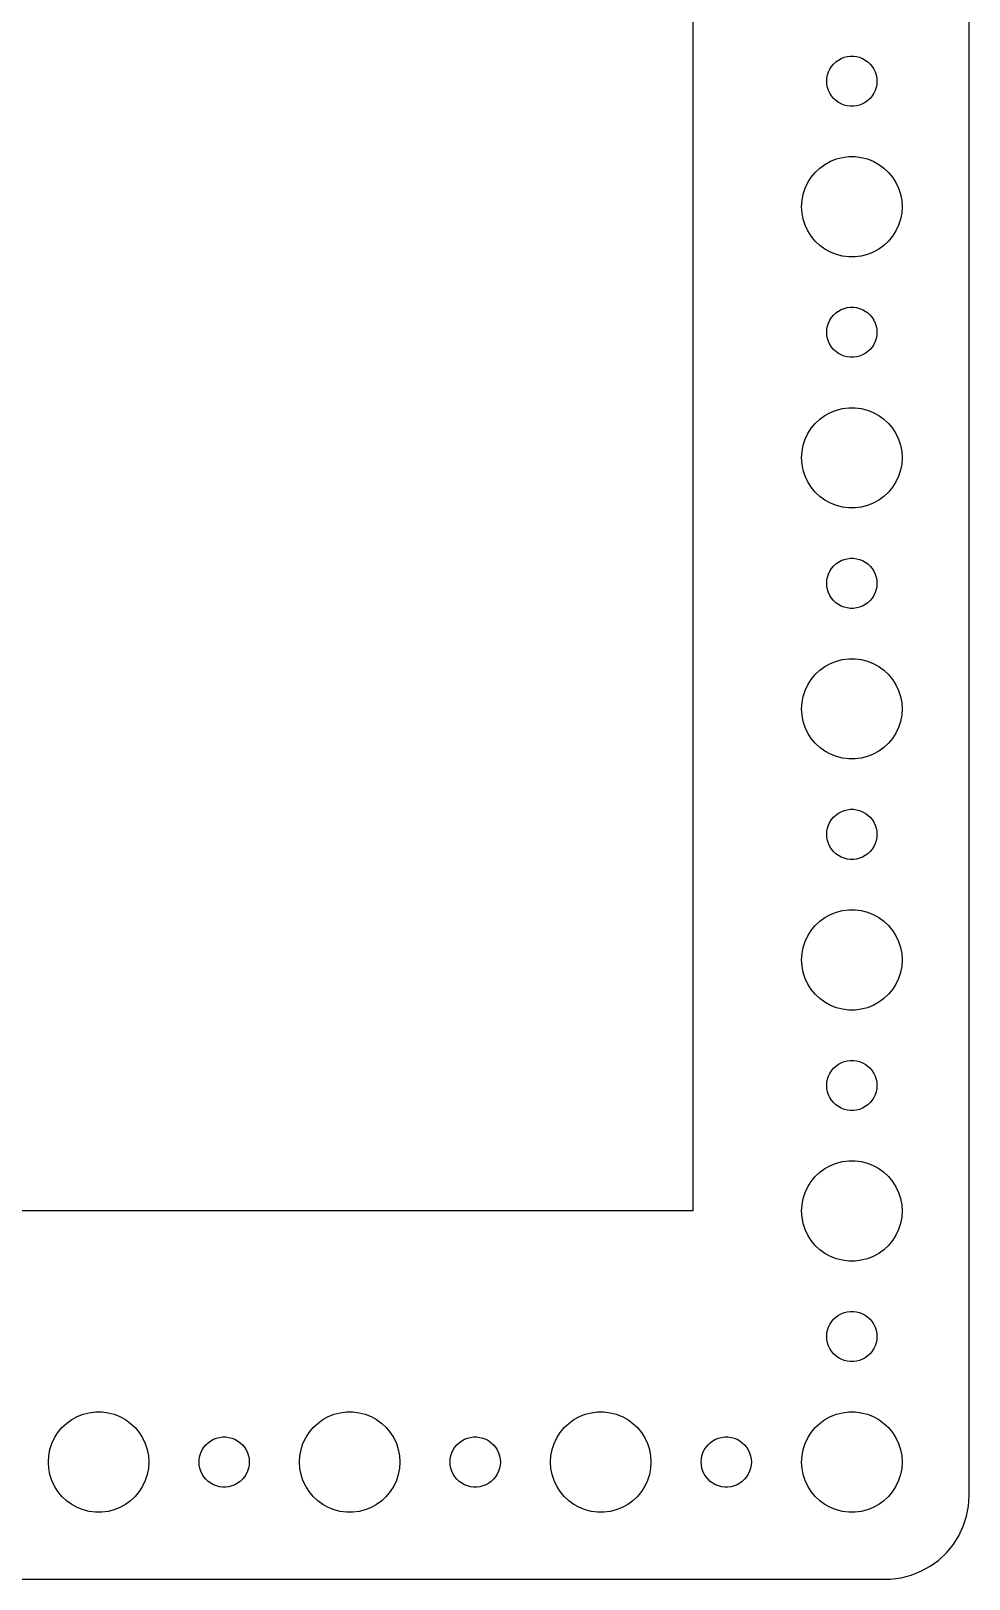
# Model space of a CAD drawing. Header units: metres. Extents: x -52 to 52, y 107 to 301.
# Drawn here: x -4 to 52, y 107 to 199.5 of the extents above; entities that cross this region are included whole.
import ezdxf

# ---------------------------------------------------------------- set-up
doc = ezdxf.new("R2010")
doc.units = ezdxf.units.M

msp = doc.modelspace()

# ---------------------------------------------------------------- linework, layer by layer
for p, q in [((52, 112), (52, 296)), ((35.5, 279), (35.5, 129)), ((44.5365, 197.927), (44.7189, 197.973)), ((44.7189, 197.973), (44.9058, 197.997)), ((44.9058, 197.997), (45.0942, 197.997)), ((45.0942, 197.997), (45.2811, 197.973)), ((45.2811, 197.973), (45.4635, 197.927)), ((43.5471, 196.873), (43.6053, 197.052)), ((43.6053, 197.052), (43.6855, 197.223)), ((43.6855, 197.223), (43.7865, 197.382)), ((43.7865, 197.382), (43.9065, 197.527)), ((43.9065, 197.527), (44.0439, 197.656)), ((44.0439, 197.656), (44.1963, 197.766)), ((44.1963, 197.766), (44.3613, 197.857)), ((44.3613, 197.857), (44.5365, 197.927)), ((45.4635, 197.927), (45.6387, 197.857)), ((45.6387, 197.857), (45.8037, 197.766)), ((45.8037, 197.766), (45.9561, 197.656)), ((45.9561, 197.656), (46.0934, 197.527)), ((46.0934, 197.527), (46.2135, 197.382)), ((46.2135, 197.382), (46.3145, 197.223)), ((46.3145, 197.223), (46.3947, 197.052)), ((46.3947, 197.052), (46.4529, 196.873)), ((43.5, 196.5), (43.5118, 196.688)), ((43.5118, 196.312), (43.5, 196.5)), ((43.5118, 196.688), (43.5471, 196.873)), ((43.5471, 196.127), (43.5118, 196.312)), ((43.6053, 195.948), (43.5471, 196.127)), ((46.4529, 196.127), (46.3947, 195.948)), ((46.4529, 196.873), (46.4882, 196.688)), ((46.4882, 196.312), (46.4529, 196.127)), ((46.4882, 196.688), (46.5, 196.5)), ((46.5, 196.5), (46.4882, 196.312)), ((43.6855, 195.777), (43.6053, 195.948)), ((43.7865, 195.618), (43.6855, 195.777)), ((43.9065, 195.473), (43.7865, 195.618)), ((44.0439, 195.344), (43.9065, 195.473)), ((44.1963, 195.234), (44.0439, 195.344)), ((44.3613, 195.143), (44.1963, 195.234)), ((45.8037, 195.234), (45.6387, 195.143)), ((45.9561, 195.344), (45.8037, 195.234)), ((46.0934, 195.473), (45.9561, 195.344)), ((46.2135, 195.618), (46.0934, 195.473)), ((46.3145, 195.777), (46.2135, 195.618)), ((46.3947, 195.948), (46.3145, 195.777)), ((44.5365, 195.073), (44.3613, 195.143)), ((44.7189, 195.027), (44.5365, 195.073)), ((44.9058, 195.003), (44.7189, 195.027)), ((45.0942, 195.003), (44.9058, 195.003)), ((45.2811, 195.027), (45.0942, 195.003)), ((45.4635, 195.073), (45.2811, 195.027)), ((45.6387, 195.143), (45.4635, 195.073)), ((43.0877, 191.312), (43.3925, 191.533)), ((43.3925, 191.533), (43.7227, 191.714)), ((43.7227, 191.714), (44.0729, 191.853)), ((44.0729, 191.853), (44.4379, 191.947)), ((44.4379, 191.947), (44.8116, 191.994)), ((44.8116, 191.994), (45.1884, 191.994)), ((45.1884, 191.994), (45.5621, 191.947)), ((45.5621, 191.947), (45.927, 191.853)), ((45.927, 191.853), (46.2773, 191.714)), ((46.2773, 191.714), (46.6075, 191.533)), ((46.6075, 191.533), (46.9123, 191.312)), ((42.3711, 190.445), (42.5729, 190.763)), ((42.5729, 190.763), (42.8131, 191.054)), ((42.8131, 191.054), (43.0877, 191.312)), ((46.9123, 191.312), (47.1869, 191.054)), ((47.1869, 191.054), (47.427, 190.763)), ((47.427, 190.763), (47.6289, 190.445)), ((42.0237, 189.376), (42.0942, 189.746)), ((42.0942, 189.746), (42.2107, 190.104)), ((42.2107, 190.104), (42.3711, 190.445)), ((47.6289, 190.445), (47.7893, 190.104)), ((47.7893, 190.104), (47.9057, 189.746)), ((47.9057, 189.746), (47.9763, 189.376)), ((42, 189), (42.0237, 189.376)), ((42.0237, 188.624), (42, 189)), ((47.9763, 189.376), (48, 189)), ((48, 189), (47.9763, 188.624)), ((42.0942, 188.254), (42.0237, 188.624)), ((42.2107, 187.896), (42.0942, 188.254)), ((42.3711, 187.555), (42.2107, 187.896)), ((47.7893, 187.896), (47.6289, 187.555)), ((47.9057, 188.254), (47.7893, 187.896)), ((47.9763, 188.624), (47.9057, 188.254)), ((42.5729, 187.237), (42.3711, 187.555)), ((42.8131, 186.946), (42.5729, 187.237)), ((43.0877, 186.688), (42.8131, 186.946)), ((47.1869, 186.946), (46.9123, 186.688)), ((47.427, 187.237), (47.1869, 186.946)), ((47.6289, 187.555), (47.427, 187.237)), ((43.3925, 186.467), (43.0877, 186.688)), ((43.7227, 186.286), (43.3925, 186.467)), ((44.0729, 186.147), (43.7227, 186.286)), ((44.4379, 186.053), (44.0729, 186.147)), ((44.8116, 186.006), (44.4379, 186.053)), ((45.1884, 186.006), (44.8116, 186.006)), ((45.5621, 186.053), (45.1884, 186.006)), ((45.927, 186.147), (45.5621, 186.053)), ((46.2773, 186.286), (45.927, 186.147)), ((46.6075, 186.467), (46.2773, 186.286)), ((46.9123, 186.688), (46.6075, 186.467)), ((43.6053, 182.052), (43.6855, 182.223)), ((43.6855, 182.223), (43.7865, 182.382)), ((43.7865, 182.382), (43.9065, 182.527)), ((43.9065, 182.527), (44.0439, 182.656)), ((44.0439, 182.656), (44.1963, 182.766)), ((44.1963, 182.766), (44.3613, 182.857)), ((44.3613, 182.857), (44.5365, 182.927)), ((44.5365, 182.927), (44.7189, 182.973)), ((44.7189, 182.973), (44.9058, 182.997)), ((44.9058, 182.997), (45.0942, 182.997)), ((45.0942, 182.997), (45.2811, 182.973)), ((45.2811, 182.973), (45.4635, 182.927)), ((45.4635, 182.927), (45.6387, 182.857)), ((45.6387, 182.857), (45.8037, 182.766)), ((45.8037, 182.766), (45.9561, 182.656)), ((45.9561, 182.656), (46.0934, 182.527)), ((46.0934, 182.527), (46.2135, 182.382)), ((46.2135, 182.382), (46.3145, 182.223)), ((46.3145, 182.223), (46.3947, 182.052)), ((43.5, 181.5), (43.5118, 181.688)), ((43.5118, 181.312), (43.5, 181.5)), ((43.5118, 181.688), (43.5471, 181.873)), ((43.5471, 181.127), (43.5118, 181.312)), ((43.5471, 181.873), (43.6053, 182.052)), ((46.3947, 182.052), (46.4529, 181.873)), ((46.4529, 181.873), (46.4882, 181.688)), ((46.4882, 181.312), (46.4529, 181.127)), ((46.4882, 181.688), (46.5, 181.5)), ((46.5, 181.5), (46.4882, 181.312)), ((43.6053, 180.948), (43.5471, 181.127)), ((43.6855, 180.777), (43.6053, 180.948)), ((43.7865, 180.618), (43.6855, 180.777)), ((43.9065, 180.473), (43.7865, 180.618)), ((44.0439, 180.344), (43.9065, 180.473)), ((46.0934, 180.473), (45.9561, 180.344)), ((46.2135, 180.618), (46.0934, 180.473)), ((46.3145, 180.777), (46.2135, 180.618)), ((46.3947, 180.948), (46.3145, 180.777)), ((46.4529, 181.127), (46.3947, 180.948)), ((44.1963, 180.234), (44.0439, 180.344)), ((44.3613, 180.143), (44.1963, 180.234)), ((44.5365, 180.073), (44.3613, 180.143)), ((44.7189, 180.027), (44.5365, 180.073)), ((44.9058, 180.003), (44.7189, 180.027)), ((45.0942, 180.003), (44.9058, 180.003)), ((45.2811, 180.027), (45.0942, 180.003)), ((45.4635, 180.073), (45.2811, 180.027)), ((45.6387, 180.143), (45.4635, 180.073)), ((45.8037, 180.234), (45.6387, 180.143)), ((45.9561, 180.344), (45.8037, 180.234)), ((43.3925, 176.533), (43.7227, 176.714)), ((43.7227, 176.714), (44.0729, 176.853)), ((44.0729, 176.853), (44.4379, 176.947)), ((44.4379, 176.947), (44.8116, 176.994)), ((44.8116, 176.994), (45.1884, 176.994)), ((45.1884, 176.994), (45.5621, 176.947)), ((45.5621, 176.947), (45.927, 176.853)), ((45.927, 176.853), (46.2773, 176.714)), ((46.2773, 176.714), (46.6075, 176.533)), ((42.3711, 175.445), (42.5729, 175.763)), ((42.5729, 175.763), (42.8131, 176.054)), ((42.8131, 176.054), (43.0877, 176.312)), ((43.0877, 176.312), (43.3925, 176.533)), ((46.6075, 176.533), (46.9123, 176.312)), ((46.9123, 176.312), (47.1869, 176.054)), ((47.1869, 176.054), (47.427, 175.763)), ((47.427, 175.763), (47.6289, 175.445)), ((42.0942, 174.746), (42.2107, 175.104)), ((42.2107, 175.104), (42.3711, 175.445)), ((47.6289, 175.445), (47.7893, 175.104)), ((47.7893, 175.104), (47.9057, 174.746)), ((42, 174), (42.0237, 174.376)), ((42.0237, 173.624), (42, 174)), ((42.0237, 174.376), (42.0942, 174.746)), ((47.9057, 174.746), (47.9763, 174.376)), ((47.9763, 174.376), (48, 174)), ((48, 174), (47.9763, 173.624)), ((42.0942, 173.254), (42.0237, 173.624)), ((42.2107, 172.896), (42.0942, 173.254)), ((47.9057, 173.254), (47.7893, 172.896)), ((47.9763, 173.624), (47.9057, 173.254)), ((42.3711, 172.555), (42.2107, 172.896)), ((42.5729, 172.237), (42.3711, 172.555)), ((42.8131, 171.946), (42.5729, 172.237)), ((47.427, 172.237), (47.1869, 171.946)), ((47.6289, 172.555), (47.427, 172.237)), ((47.7893, 172.896), (47.6289, 172.555)), ((43.0877, 171.688), (42.8131, 171.946)), ((43.3925, 171.467), (43.0877, 171.688)), ((43.7227, 171.286), (43.3925, 171.467)), ((44.0729, 171.147), (43.7227, 171.286)), ((44.4379, 171.053), (44.0729, 171.147)), ((45.927, 171.147), (45.5621, 171.053)), ((46.2773, 171.286), (45.927, 171.147)), ((46.6075, 171.467), (46.2773, 171.286)), ((46.9123, 171.688), (46.6075, 171.467)), ((47.1869, 171.946), (46.9123, 171.688)), ((44.8116, 171.006), (44.4379, 171.053)), ((45.1884, 171.006), (44.8116, 171.006)), ((45.5621, 171.053), (45.1884, 171.006)), ((43.7865, 167.382), (43.9065, 167.527)), ((43.9065, 167.527), (44.0439, 167.656)), ((44.0439, 167.656), (44.1963, 167.766)), ((44.1963, 167.766), (44.3613, 167.857)), ((44.3613, 167.857), (44.5365, 167.927)), ((44.5365, 167.927), (44.7189, 167.973)), ((44.7189, 167.973), (44.9058, 167.997)), ((44.9058, 167.997), (45.0942, 167.997)), ((45.0942, 167.997), (45.2811, 167.973)), ((45.2811, 167.973), (45.4635, 167.927)), ((45.4635, 167.927), (45.6387, 167.857)), ((45.6387, 167.857), (45.8037, 167.766)), ((45.8037, 167.766), (45.9561, 167.656)), ((45.9561, 167.656), (46.0934, 167.527)), ((46.0934, 167.527), (46.2135, 167.382)), ((43.5, 166.5), (43.5118, 166.688)), ((43.5118, 166.312), (43.5, 166.5)), ((43.5118, 166.688), (43.5471, 166.873)), ((43.5471, 166.873), (43.6053, 167.052)), ((43.6053, 167.052), (43.6855, 167.223)), ((43.6855, 167.223), (43.7865, 167.382)), ((46.2135, 167.382), (46.3145, 167.223)), ((46.3145, 167.223), (46.3947, 167.052)), ((46.3947, 167.052), (46.4529, 166.873)), ((46.4529, 166.873), (46.4882, 166.688)), ((46.4882, 166.688), (46.5, 166.5)), ((46.5, 166.5), (46.4882, 166.312)), ((43.5471, 166.127), (43.5118, 166.312)), ((43.6053, 165.948), (43.5471, 166.127)), ((43.6855, 165.777), (43.6053, 165.948)), ((43.7865, 165.618), (43.6855, 165.777)), ((43.9065, 165.473), (43.7865, 165.618)), ((46.2135, 165.618), (46.0934, 165.473)), ((46.3145, 165.777), (46.2135, 165.618)), ((46.3947, 165.948), (46.3145, 165.777)), ((46.4529, 166.127), (46.3947, 165.948)), ((46.4882, 166.312), (46.4529, 166.127)), ((44.0439, 165.344), (43.9065, 165.473)), ((44.1963, 165.234), (44.0439, 165.344)), ((44.3613, 165.143), (44.1963, 165.234)), ((44.5365, 165.073), (44.3613, 165.143)), ((44.7189, 165.027), (44.5365, 165.073)), ((44.9058, 165.003), (44.7189, 165.027)), ((45.0942, 165.003), (44.9058, 165.003)), ((45.2811, 165.027), (45.0942, 165.003)), ((45.4635, 165.073), (45.2811, 165.027)), ((45.6387, 165.143), (45.4635, 165.073)), ((45.8037, 165.234), (45.6387, 165.143)), ((45.9561, 165.344), (45.8037, 165.234)), ((46.0934, 165.473), (45.9561, 165.344)), ((44.0729, 161.853), (44.4379, 161.947)), ((44.4379, 161.947), (44.8116, 161.994)), ((44.8116, 161.994), (45.1884, 161.994)), ((45.1884, 161.994), (45.5621, 161.947)), ((45.5621, 161.947), (45.927, 161.853)), ((42.5729, 160.763), (42.8131, 161.054)), ((42.8131, 161.054), (43.0877, 161.312)), ((43.0877, 161.312), (43.3925, 161.533)), ((43.3925, 161.533), (43.7227, 161.714)), ((43.7227, 161.714), (44.0729, 161.853)), ((45.927, 161.853), (46.2773, 161.714)), ((46.2773, 161.714), (46.6075, 161.533)), ((46.6075, 161.533), (46.9123, 161.312)), ((46.9123, 161.312), (47.1869, 161.054)), ((47.1869, 161.054), (47.427, 160.763)), ((42.0942, 159.746), (42.2107, 160.104)), ((42.2107, 160.104), (42.3711, 160.445)), ((42.3711, 160.445), (42.5729, 160.763)), ((47.427, 160.763), (47.6289, 160.445)), ((47.6289, 160.445), (47.7893, 160.104)), ((47.7893, 160.104), (47.9057, 159.746)), ((42, 159), (42.0237, 159.376)), ((42.0237, 159.376), (42.0942, 159.746)), ((47.9057, 159.746), (47.9763, 159.376)), ((47.9763, 159.376), (48, 159)), ((42.0237, 158.624), (42, 159)), ((42.0942, 158.254), (42.0237, 158.624)), ((42.2107, 157.896), (42.0942, 158.254)), ((47.9057, 158.254), (47.7893, 157.896)), ((47.9763, 158.624), (47.9057, 158.254)), ((48, 159), (47.9763, 158.624)), ((42.3711, 157.555), (42.2107, 157.896)), ((42.5729, 157.237), (42.3711, 157.555)), ((42.8131, 156.946), (42.5729, 157.237)), ((47.427, 157.237), (47.1869, 156.946)), ((47.6289, 157.555), (47.427, 157.237)), ((47.7893, 157.896), (47.6289, 157.555)), ((43.0877, 156.688), (42.8131, 156.946)), ((43.3925, 156.467), (43.0877, 156.688)), ((43.7227, 156.286), (43.3925, 156.467)), ((46.6075, 156.467), (46.2773, 156.286)), ((46.9123, 156.688), (46.6075, 156.467)), ((47.1869, 156.946), (46.9123, 156.688)), ((44.0729, 156.147), (43.7227, 156.286)), ((44.4379, 156.053), (44.0729, 156.147)), ((44.8116, 156.006), (44.4379, 156.053)), ((45.1884, 156.006), (44.8116, 156.006)), ((45.5621, 156.053), (45.1884, 156.006)), ((45.927, 156.147), (45.5621, 156.053)), ((46.2773, 156.286), (45.927, 156.147)), ((43.9065, 152.527), (44.0439, 152.656)), ((44.0439, 152.656), (44.1963, 152.766)), ((44.1963, 152.766), (44.3613, 152.857)), ((44.3613, 152.857), (44.5365, 152.927)), ((44.5365, 152.927), (44.7189, 152.973)), ((44.7189, 152.973), (44.9058, 152.997)), ((44.9058, 152.997), (45.0942, 152.997)), ((45.0942, 152.997), (45.2811, 152.973)), ((45.2811, 152.973), (45.4635, 152.927)), ((45.4635, 152.927), (45.6387, 152.857)), ((45.6387, 152.857), (45.8037, 152.766)), ((45.8037, 152.766), (45.9561, 152.656)), ((45.9561, 152.656), (46.0934, 152.527)), ((43.5, 151.5), (43.5118, 151.688)), ((43.5118, 151.688), (43.5471, 151.873)), ((43.5471, 151.873), (43.6053, 152.052)), ((43.6053, 152.052), (43.6855, 152.223)), ((43.6855, 152.223), (43.7865, 152.382)), ((43.7865, 152.382), (43.9065, 152.527)), ((46.0934, 152.527), (46.2135, 152.382)), ((46.2135, 152.382), (46.3145, 152.223)), ((46.3145, 152.223), (46.3947, 152.052)), ((46.3947, 152.052), (46.4529, 151.873)), ((46.4529, 151.873), (46.4882, 151.688)), ((46.4882, 151.688), (46.5, 151.5)), ((43.5118, 151.312), (43.5, 151.5)), ((43.5471, 151.127), (43.5118, 151.312)), ((43.6053, 150.948), (43.5471, 151.127)), ((43.6855, 150.777), (43.6053, 150.948)), ((43.7865, 150.618), (43.6855, 150.777)), ((46.3145, 150.777), (46.2135, 150.618)), ((46.3947, 150.948), (46.3145, 150.777)), ((46.4529, 151.127), (46.3947, 150.948)), ((46.4882, 151.312), (46.4529, 151.127)), ((46.5, 151.5), (46.4882, 151.312)), ((43.9065, 150.473), (43.7865, 150.618)), ((44.0439, 150.344), (43.9065, 150.473)), ((44.1963, 150.234), (44.0439, 150.344)), ((44.3613, 150.143), (44.1963, 150.234)), ((44.5365, 150.073), (44.3613, 150.143)), ((44.7189, 150.027), (44.5365, 150.073)), ((44.9058, 150.003), (44.7189, 150.027)), ((45.0942, 150.003), (44.9058, 150.003)), ((45.2811, 150.027), (45.0942, 150.003)), ((45.4635, 150.073), (45.2811, 150.027)), ((45.6387, 150.143), (45.4635, 150.073)), ((45.8037, 150.234), (45.6387, 150.143)), ((45.9561, 150.344), (45.8037, 150.234)), ((46.0934, 150.473), (45.9561, 150.344)), ((46.2135, 150.618), (46.0934, 150.473)), ((42.8131, 146.054), (43.0877, 146.312)), ((43.0877, 146.312), (43.3925, 146.533)), ((43.3925, 146.533), (43.7227, 146.714)), ((43.7227, 146.714), (44.0729, 146.853)), ((44.0729, 146.853), (44.4379, 146.947)), ((44.4379, 146.947), (44.8116, 146.994)), ((44.8116, 146.994), (45.1884, 146.994)), ((45.1884, 146.994), (45.5621, 146.947)), ((45.5621, 146.947), (45.927, 146.853)), ((45.927, 146.853), (46.2773, 146.714)), ((46.2773, 146.714), (46.6075, 146.533)), ((46.6075, 146.533), (46.9123, 146.312)), ((46.9123, 146.312), (47.1869, 146.054)), ((42.2107, 145.104), (42.3711, 145.445)), ((42.3711, 145.445), (42.5729, 145.763)), ((42.5729, 145.763), (42.8131, 146.054)), ((47.1869, 146.054), (47.427, 145.763)), ((47.427, 145.763), (47.6289, 145.445)), ((47.6289, 145.445), (47.7893, 145.104)), ((42, 144), (42.0237, 144.376)), ((42.0237, 144.376), (42.0942, 144.746)), ((42.0942, 144.746), (42.2107, 145.104)), ((47.7893, 145.104), (47.9057, 144.746)), ((47.9057, 144.746), (47.9763, 144.376)), ((47.9763, 144.376), (48, 144)), ((42.0237, 143.624), (42, 144)), ((42.0942, 143.254), (42.0237, 143.624)), ((47.9763, 143.624), (47.9057, 143.254)), ((48, 144), (47.9763, 143.624)), ((42.2107, 142.896), (42.0942, 143.254)), ((42.3711, 142.555), (42.2107, 142.896)), ((42.5729, 142.237), (42.3711, 142.555)), ((47.6289, 142.555), (47.427, 142.237)), ((47.7893, 142.896), (47.6289, 142.555)), ((47.9057, 143.254), (47.7893, 142.896)), ((42.8131, 141.946), (42.5729, 142.237)), ((43.0877, 141.688), (42.8131, 141.946)), ((43.3925, 141.467), (43.0877, 141.688)), ((46.9123, 141.688), (46.6075, 141.467)), ((47.1869, 141.946), (46.9123, 141.688)), ((47.427, 142.237), (47.1869, 141.946)), ((43.7227, 141.286), (43.3925, 141.467)), ((44.0729, 141.147), (43.7227, 141.286)), ((44.4379, 141.053), (44.0729, 141.147)), ((44.8116, 141.006), (44.4379, 141.053)), ((45.1884, 141.006), (44.8116, 141.006)), ((45.5621, 141.053), (45.1884, 141.006)), ((45.927, 141.147), (45.5621, 141.053)), ((46.2773, 141.286), (45.927, 141.147)), ((46.6075, 141.467), (46.2773, 141.286)), ((44.1963, 137.766), (44.3613, 137.857)), ((44.3613, 137.857), (44.5365, 137.927)), ((44.5365, 137.927), (44.7189, 137.973)), ((44.7189, 137.973), (44.9058, 137.997)), ((44.9058, 137.997), (45.0942, 137.997)), ((45.0942, 137.997), (45.2811, 137.973)), ((45.2811, 137.973), (45.4635, 137.927)), ((45.4635, 137.927), (45.6387, 137.857)), ((45.6387, 137.857), (45.8037, 137.766)), ((43.5471, 136.873), (43.6053, 137.052)), ((43.6053, 137.052), (43.6855, 137.223)), ((43.6855, 137.223), (43.7865, 137.382)), ((43.7865, 137.382), (43.9065, 137.527)), ((43.9065, 137.527), (44.0439, 137.656)), ((44.0439, 137.656), (44.1963, 137.766)), ((45.8037, 137.766), (45.9561, 137.656)), ((45.9561, 137.656), (46.0934, 137.527)), ((46.0934, 137.527), (46.2135, 137.382)), ((46.2135, 137.382), (46.3145, 137.223)), ((46.3145, 137.223), (46.3947, 137.052)), ((46.3947, 137.052), (46.4529, 136.873)), ((43.5, 136.5), (43.5118, 136.688)), ((43.5118, 136.312), (43.5, 136.5)), ((43.5118, 136.688), (43.5471, 136.873)), ((43.5471, 136.127), (43.5118, 136.312)), ((43.6053, 135.948), (43.5471, 136.127)), ((46.4529, 136.127), (46.3947, 135.948)), ((46.4529, 136.873), (46.4882, 136.688)), ((46.4882, 136.312), (46.4529, 136.127)), ((46.4882, 136.688), (46.5, 136.5)), ((46.5, 136.5), (46.4882, 136.312)), ((43.6855, 135.777), (43.6053, 135.948)), ((43.7865, 135.618), (43.6855, 135.777)), ((43.9065, 135.473), (43.7865, 135.618)), ((44.0439, 135.344), (43.9065, 135.473)), ((44.1963, 135.234), (44.0439, 135.344)), ((44.3613, 135.143), (44.1963, 135.234)), ((44.5365, 135.073), (44.3613, 135.143)), ((44.7189, 135.027), (44.5365, 135.073)), ((45.4635, 135.073), (45.2811, 135.027)), ((45.6387, 135.143), (45.4635, 135.073)), ((45.8037, 135.234), (45.6387, 135.143)), ((45.9561, 135.344), (45.8037, 135.234)), ((46.0934, 135.473), (45.9561, 135.344)), ((46.2135, 135.618), (46.0934, 135.473)), ((46.3145, 135.777), (46.2135, 135.618)), ((46.3947, 135.948), (46.3145, 135.777)), ((44.9058, 135.003), (44.7189, 135.027)), ((45.0942, 135.003), (44.9058, 135.003)), ((45.2811, 135.027), (45.0942, 135.003)), ((43.0877, 131.312), (43.3925, 131.533)), ((43.3925, 131.533), (43.7227, 131.714)), ((43.7227, 131.714), (44.0729, 131.853)), ((44.0729, 131.853), (44.4379, 131.947)), ((44.4379, 131.947), (44.8116, 131.994)), ((44.8116, 131.994), (45.1884, 131.994)), ((45.1884, 131.994), (45.5621, 131.947)), ((45.5621, 131.947), (45.927, 131.853)), ((45.927, 131.853), (46.2773, 131.714)), ((46.2773, 131.714), (46.6075, 131.533)), ((46.6075, 131.533), (46.9123, 131.312)), ((42.2107, 130.104), (42.3711, 130.445)), ((42.3711, 130.445), (42.5729, 130.763)), ((42.5729, 130.763), (42.8131, 131.054)), ((42.8131, 131.054), (43.0877, 131.312)), ((46.9123, 131.312), (47.1869, 131.054)), ((47.1869, 131.054), (47.427, 130.763)), ((47.427, 130.763), (47.6289, 130.445)), ((47.6289, 130.445), (47.7893, 130.104)), ((42.0237, 129.376), (42.0942, 129.746)), ((42.0942, 129.746), (42.2107, 130.104)), ((47.7893, 130.104), (47.9057, 129.746)), ((47.9057, 129.746), (47.9763, 129.376)), ((35.5, 129), (-35.5, 129)), ((42, 129), (42.0237, 129.376)), ((42.0237, 128.624), (42, 129)), ((42.0942, 128.254), (42.0237, 128.624)), ((47.9763, 128.624), (47.9057, 128.254)), ((47.9763, 129.376), (48, 129)), ((48, 129), (47.9763, 128.624)), ((42.2107, 127.896), (42.0942, 128.254)), ((42.3711, 127.555), (42.2107, 127.896)), ((47.7893, 127.896), (47.6289, 127.555)), ((47.9057, 128.254), (47.7893, 127.896)), ((42.5729, 127.237), (42.3711, 127.555)), ((42.8131, 126.946), (42.5729, 127.237)), ((43.0877, 126.688), (42.8131, 126.946)), ((47.1869, 126.946), (46.9123, 126.688)), ((47.427, 127.237), (47.1869, 126.946)), ((47.6289, 127.555), (47.427, 127.237)), ((43.3925, 126.467), (43.0877, 126.688)), ((43.7227, 126.286), (43.3925, 126.467)), ((44.0729, 126.147), (43.7227, 126.286)), ((44.4379, 126.053), (44.0729, 126.147)), ((44.8116, 126.006), (44.4379, 126.053)), ((45.1884, 126.006), (44.8116, 126.006)), ((45.5621, 126.053), (45.1884, 126.006)), ((45.927, 126.147), (45.5621, 126.053)), ((46.2773, 126.286), (45.927, 126.147)), ((46.6075, 126.467), (46.2773, 126.286)), ((46.9123, 126.688), (46.6075, 126.467)), ((43.6053, 122.052), (43.6855, 122.223)), ((43.6855, 122.223), (43.7865, 122.382)), ((43.7865, 122.382), (43.9065, 122.527)), ((43.9065, 122.527), (44.0439, 122.656)), ((44.0439, 122.656), (44.1963, 122.766)), ((44.1963, 122.766), (44.3613, 122.857)), ((44.3613, 122.857), (44.5365, 122.927)), ((44.5365, 122.927), (44.7189, 122.973)), ((44.7189, 122.973), (44.9058, 122.997)), ((44.9058, 122.997), (45.0942, 122.997)), ((45.0942, 122.997), (45.2811, 122.973)), ((45.2811, 122.973), (45.4635, 122.927)), ((45.4635, 122.927), (45.6387, 122.857)), ((45.6387, 122.857), (45.8037, 122.766)), ((45.8037, 122.766), (45.9561, 122.656)), ((45.9561, 122.656), (46.0934, 122.527)), ((46.0934, 122.527), (46.2135, 122.382)), ((46.2135, 122.382), (46.3145, 122.223)), ((46.3145, 122.223), (46.3947, 122.052)), ((43.5, 121.5), (43.5118, 121.688)), ((43.5118, 121.312), (43.5, 121.5)), ((43.5118, 121.688), (43.5471, 121.873)), ((43.5471, 121.127), (43.5118, 121.312)), ((43.5471, 121.873), (43.6053, 122.052)), ((46.3947, 122.052), (46.4529, 121.873)), ((46.4529, 121.873), (46.4882, 121.688)), ((46.4882, 121.312), (46.4529, 121.127)), ((46.4882, 121.688), (46.5, 121.5)), ((46.5, 121.5), (46.4882, 121.312)), ((43.6053, 120.948), (43.5471, 121.127)), ((43.6855, 120.777), (43.6053, 120.948)), ((43.7865, 120.618), (43.6855, 120.777)), ((43.9065, 120.473), (43.7865, 120.618)), ((44.0439, 120.344), (43.9065, 120.473)), ((44.1963, 120.234), (44.0439, 120.344)), ((45.9561, 120.344), (45.8037, 120.234)), ((46.0934, 120.473), (45.9561, 120.344)), ((46.2135, 120.618), (46.0934, 120.473)), ((46.3145, 120.777), (46.2135, 120.618)), ((46.3947, 120.948), (46.3145, 120.777)), ((46.4529, 121.127), (46.3947, 120.948)), ((44.3613, 120.143), (44.1963, 120.234)), ((44.5365, 120.073), (44.3613, 120.143)), ((44.7189, 120.027), (44.5365, 120.073)), ((44.9058, 120.003), (44.7189, 120.027)), ((45.0942, 120.003), (44.9058, 120.003)), ((45.2811, 120.027), (45.0942, 120.003)), ((45.4635, 120.073), (45.2811, 120.027)), ((45.6387, 120.143), (45.4635, 120.073)), ((45.8037, 120.234), (45.6387, 120.143)), ((-1.60747, 116.533), (-1.27733, 116.714)), ((-1.27733, 116.714), (-0.92705, 116.853)), ((-0.92705, 116.853), (-0.56213, 116.947)), ((-0.56213, 116.947), (-0.18837, 116.994)), ((-0.18837, 116.994), (0.18837, 116.994)), ((0.18837, 116.994), (0.56213, 116.947)), ((0.56213, 116.947), (0.92705, 116.853)), ((0.92705, 116.853), (1.27733, 116.714)), ((1.27733, 116.714), (1.60747, 116.533)), ((13.3925, 116.533), (13.7227, 116.714)), ((13.7227, 116.714), (14.0729, 116.853)), ((14.0729, 116.853), (14.4379, 116.947)), ((14.4379, 116.947), (14.8116, 116.994)), ((14.8116, 116.994), (15.1884, 116.994)), ((15.1884, 116.994), (15.5621, 116.947)), ((15.5621, 116.947), (15.927, 116.853)), ((15.927, 116.853), (16.2773, 116.714)), ((16.2773, 116.714), (16.6075, 116.533)), ((28.3925, 116.533), (28.7227, 116.714)), ((28.7227, 116.714), (29.0729, 116.853)), ((29.0729, 116.853), (29.4379, 116.947)), ((29.4379, 116.947), (29.8116, 116.994)), ((29.8116, 116.994), (30.1884, 116.994)), ((30.1884, 116.994), (30.5621, 116.947)), ((30.5621, 116.947), (30.927, 116.853)), ((30.927, 116.853), (31.2773, 116.714)), ((31.2773, 116.714), (31.6075, 116.533)), ((43.3925, 116.533), (43.7227, 116.714)), ((43.7227, 116.714), (44.0729, 116.853)), ((44.0729, 116.853), (44.4379, 116.947)), ((44.4379, 116.947), (44.8116, 116.994)), ((44.8116, 116.994), (45.1884, 116.994)), ((45.1884, 116.994), (45.5621, 116.947)), ((45.5621, 116.947), (45.927, 116.853)), ((45.927, 116.853), (46.2773, 116.714)), ((46.2773, 116.714), (46.6075, 116.533)), ((-2.62891, 115.445), (-2.42705, 115.763)), ((-2.42705, 115.763), (-2.1869, 116.054)), ((-2.1869, 116.054), (-1.91226, 116.312)), ((-1.91226, 116.312), (-1.60747, 116.533)), ((1.60747, 116.533), (1.91226, 116.312)), ((1.91226, 116.312), (2.1869, 116.054)), ((2.1869, 116.054), (2.42705, 115.763)), ((2.42705, 115.763), (2.62891, 115.445)), ((12.3711, 115.445), (12.5729, 115.763)), ((12.5729, 115.763), (12.8131, 116.054)), ((12.8131, 116.054), (13.0877, 116.312)), ((13.0877, 116.312), (13.3925, 116.533)), ((16.6075, 116.533), (16.9123, 116.312)), ((16.9123, 116.312), (17.1869, 116.054)), ((17.1869, 116.054), (17.427, 115.763)), ((17.427, 115.763), (17.6289, 115.445)), ((27.3711, 115.445), (27.5729, 115.763)), ((27.5729, 115.763), (27.8131, 116.054)), ((27.8131, 116.054), (28.0877, 116.312)), ((28.0877, 116.312), (28.3925, 116.533)), ((31.6075, 116.533), (31.9123, 116.312)), ((31.9123, 116.312), (32.1869, 116.054)), ((32.1869, 116.054), (32.427, 115.763)), ((32.427, 115.763), (32.6289, 115.445)), ((42.3711, 115.445), (42.5729, 115.763)), ((42.5729, 115.763), (42.8131, 116.054)), ((42.8131, 116.054), (43.0877, 116.312)), ((43.0877, 116.312), (43.3925, 116.533)), ((46.6075, 116.533), (46.9123, 116.312)), ((46.9123, 116.312), (47.1869, 116.054)), ((47.1869, 116.054), (47.427, 115.763)), ((47.427, 115.763), (47.6289, 115.445)), ((-2.97633, 114.376), (-2.90575, 114.746)), ((-2.90575, 114.746), (-2.78932, 115.104)), ((-2.78932, 115.104), (-2.62891, 115.445)), ((2.62891, 115.445), (2.78932, 115.104)), ((2.78932, 115.104), (2.90575, 114.746)), ((2.90575, 114.746), (2.97633, 114.376)), ((6.10533, 114.552), (6.18553, 114.723)), ((6.18553, 114.723), (6.28647, 114.882)), ((6.28647, 114.882), (6.40654, 115.027)), ((6.40654, 115.027), (6.54385, 115.156)), ((6.54385, 115.156), (6.69626, 115.266)), ((6.69626, 115.266), (6.86133, 115.357)), ((6.86133, 115.357), (7.03647, 115.427)), ((7.03647, 115.427), (7.21892, 115.473)), ((7.21892, 115.473), (7.40581, 115.497)), ((7.40581, 115.497), (7.59418, 115.497)), ((7.59418, 115.497), (7.78107, 115.473)), ((7.78107, 115.473), (7.96352, 115.427)), ((7.96352, 115.427), (8.13866, 115.357)), ((8.13866, 115.357), (8.30373, 115.266)), ((8.30373, 115.266), (8.45613, 115.156)), ((8.45613, 115.156), (8.59344, 115.027)), ((8.59344, 115.027), (8.71352, 114.882)), ((8.71352, 114.882), (8.81445, 114.723)), ((8.81445, 114.723), (8.89465, 114.552)), ((12.0237, 114.376), (12.0942, 114.746)), ((12.0942, 114.746), (12.2107, 115.104)), ((12.2107, 115.104), (12.3711, 115.445)), ((17.6289, 115.445), (17.7893, 115.104)), ((17.7893, 115.104), (17.9057, 114.746)), ((17.9057, 114.746), (17.9763, 114.376)), ((21.1053, 114.552), (21.1855, 114.723)), ((21.1855, 114.723), (21.2865, 114.882)), ((21.2865, 114.882), (21.4065, 115.027)), ((21.4065, 115.027), (21.5439, 115.156)), ((21.5439, 115.156), (21.6963, 115.266)), ((21.6963, 115.266), (21.8613, 115.357)), ((21.8613, 115.357), (22.0365, 115.427)), ((22.0365, 115.427), (22.2189, 115.473)), ((22.2189, 115.473), (22.4058, 115.497)), ((22.4058, 115.497), (22.5942, 115.497)), ((22.5942, 115.497), (22.7811, 115.473)), ((22.7811, 115.473), (22.9635, 115.427)), ((22.9635, 115.427), (23.1387, 115.357)), ((23.1387, 115.357), (23.3037, 115.266)), ((23.3037, 115.266), (23.4561, 115.156)), ((23.4561, 115.156), (23.5934, 115.027)), ((23.5934, 115.027), (23.7135, 114.882)), ((23.7135, 114.882), (23.8145, 114.723)), ((23.8145, 114.723), (23.8947, 114.552)), ((27.0237, 114.376), (27.0942, 114.746)), ((27.0942, 114.746), (27.2107, 115.104)), ((27.2107, 115.104), (27.3711, 115.445)), ((32.6289, 115.445), (32.7893, 115.104)), ((32.7893, 115.104), (32.9057, 114.746)), ((32.9057, 114.746), (32.9763, 114.376)), ((36.1053, 114.552), (36.1855, 114.723)), ((36.1855, 114.723), (36.2865, 114.882)), ((36.2865, 114.882), (36.4065, 115.027)), ((36.4065, 115.027), (36.5439, 115.156)), ((36.5439, 115.156), (36.6963, 115.266)), ((36.6963, 115.266), (36.8613, 115.357)), ((36.8613, 115.357), (37.0365, 115.427)), ((37.0365, 115.427), (37.2189, 115.473)), ((37.2189, 115.473), (37.4058, 115.497)), ((37.4058, 115.497), (37.5942, 115.497)), ((37.5942, 115.497), (37.7811, 115.473)), ((37.7811, 115.473), (37.9635, 115.427)), ((37.9635, 115.427), (38.1387, 115.357)), ((38.1387, 115.357), (38.3037, 115.266)), ((38.3037, 115.266), (38.4561, 115.156)), ((38.4561, 115.156), (38.5934, 115.027)), ((38.5934, 115.027), (38.7135, 114.882)), ((38.7135, 114.882), (38.8145, 114.723)), ((38.8145, 114.723), (38.8947, 114.552)), ((42.0237, 114.376), (42.0942, 114.746)), ((42.0942, 114.746), (42.2107, 115.104)), ((42.2107, 115.104), (42.3711, 115.445)), ((47.6289, 115.445), (47.7893, 115.104)), ((47.7893, 115.104), (47.9057, 114.746)), ((47.9057, 114.746), (47.9763, 114.376)), ((-3, 114), (-2.97633, 114.376)), ((-2.97633, 113.624), (-3, 114)), ((2.97633, 114.376), (3, 114)), ((3, 114), (2.97633, 113.624)), ((6, 114), (6.01183, 114.188)), ((6.01183, 113.812), (6, 114)), ((6.01183, 114.188), (6.04712, 114.373)), ((6.04712, 113.627), (6.01183, 113.812)), ((6.04712, 114.373), (6.10533, 114.552)), ((8.89465, 114.552), (8.95287, 114.373)), ((8.95287, 114.373), (8.98816, 114.188)), ((8.98816, 113.812), (8.95287, 113.627)), ((8.98816, 114.188), (9, 114)), ((9, 114), (8.98816, 113.812)), ((12, 114), (12.0237, 114.376)), ((12.0237, 113.624), (12, 114)), ((17.9763, 114.376), (18, 114)), ((18, 114), (17.9763, 113.624)), ((21, 114), (21.0118, 114.188)), ((21.0118, 113.812), (21, 114)), ((21.0118, 114.188), (21.0471, 114.373)), ((21.0471, 113.627), (21.0118, 113.812)), ((21.0471, 114.373), (21.1053, 114.552)), ((23.8947, 114.552), (23.9529, 114.373)), ((23.9529, 114.373), (23.9882, 114.188)), ((23.9882, 113.812), (23.9529, 113.627)), ((23.9882, 114.188), (24, 114)), ((24, 114), (23.9882, 113.812)), ((27, 114), (27.0237, 114.376)), ((27.0237, 113.624), (27, 114)), ((32.9763, 114.376), (33, 114)), ((33, 114), (32.9763, 113.624)), ((36, 114), (36.0118, 114.188)), ((36.0118, 113.812), (36, 114)), ((36.0118, 114.188), (36.0471, 114.373)), ((36.0471, 113.627), (36.0118, 113.812)), ((36.0471, 114.373), (36.1053, 114.552)), ((38.8947, 114.552), (38.9529, 114.373)), ((38.9529, 114.373), (38.9882, 114.188)), ((38.9882, 113.812), (38.9529, 113.627)), ((38.9882, 114.188), (39, 114)), ((39, 114), (38.9882, 113.812)), ((42, 114), (42.0237, 114.376)), ((42.0237, 113.624), (42, 114)), ((47.9763, 114.376), (48, 114)), ((48, 114), (47.9763, 113.624)), ((-2.90575, 113.254), (-2.97633, 113.624)), ((-2.78932, 112.896), (-2.90575, 113.254)), ((-2.62891, 112.555), (-2.78932, 112.896)), ((2.78932, 112.896), (2.62891, 112.555)), ((2.90575, 113.254), (2.78932, 112.896)), ((2.97633, 113.624), (2.90575, 113.254)), ((6.10533, 113.448), (6.04712, 113.627)), ((6.18553, 113.277), (6.10533, 113.448)), ((6.28647, 113.118), (6.18553, 113.277)), ((6.40654, 112.973), (6.28647, 113.118)), ((6.54385, 112.844), (6.40654, 112.973)), ((6.69626, 112.734), (6.54385, 112.844)), ((8.45613, 112.844), (8.30373, 112.734)), ((8.59344, 112.973), (8.45613, 112.844)), ((8.71352, 113.118), (8.59344, 112.973)), ((8.81445, 113.277), (8.71352, 113.118)), ((8.89465, 113.448), (8.81445, 113.277)), ((8.95287, 113.627), (8.89465, 113.448)), ((12.0942, 113.254), (12.0237, 113.624)), ((12.2107, 112.896), (12.0942, 113.254)), ((12.3711, 112.555), (12.2107, 112.896)), ((17.7893, 112.896), (17.6289, 112.555)), ((17.9057, 113.254), (17.7893, 112.896)), ((17.9763, 113.624), (17.9057, 113.254)), ((21.1053, 113.448), (21.0471, 113.627)), ((21.1855, 113.277), (21.1053, 113.448)), ((21.2865, 113.118), (21.1855, 113.277)), ((21.4065, 112.973), (21.2865, 113.118)), ((21.5439, 112.844), (21.4065, 112.973)), ((21.6963, 112.734), (21.5439, 112.844)), ((23.4561, 112.844), (23.3037, 112.734)), ((23.5934, 112.973), (23.4561, 112.844)), ((23.7135, 113.118), (23.5934, 112.973)), ((23.8145, 113.277), (23.7135, 113.118)), ((23.8947, 113.448), (23.8145, 113.277)), ((23.9529, 113.627), (23.8947, 113.448)), ((27.0942, 113.254), (27.0237, 113.624)), ((27.2107, 112.896), (27.0942, 113.254)), ((27.3711, 112.555), (27.2107, 112.896)), ((32.7893, 112.896), (32.6289, 112.555)), ((32.9057, 113.254), (32.7893, 112.896)), ((32.9763, 113.624), (32.9057, 113.254)), ((36.1053, 113.448), (36.0471, 113.627)), ((36.1855, 113.277), (36.1053, 113.448)), ((36.2865, 113.118), (36.1855, 113.277)), ((36.4065, 112.973), (36.2865, 113.118)), ((36.5439, 112.844), (36.4065, 112.973)), ((36.6963, 112.734), (36.5439, 112.844)), ((38.4561, 112.844), (38.3037, 112.734)), ((38.5934, 112.973), (38.4561, 112.844)), ((38.7135, 113.118), (38.5934, 112.973)), ((38.8145, 113.277), (38.7135, 113.118)), ((38.8947, 113.448), (38.8145, 113.277)), ((38.9529, 113.627), (38.8947, 113.448)), ((42.0942, 113.254), (42.0237, 113.624)), ((42.2107, 112.896), (42.0942, 113.254)), ((42.3711, 112.555), (42.2107, 112.896)), ((47.7893, 112.896), (47.6289, 112.555)), ((47.9057, 113.254), (47.7893, 112.896)), ((47.9763, 113.624), (47.9057, 113.254)), ((-2.42705, 112.237), (-2.62891, 112.555)), ((-2.1869, 111.946), (-2.42705, 112.237)), ((-1.91226, 111.688), (-2.1869, 111.946)), ((2.1869, 111.946), (1.91226, 111.688)), ((2.42705, 112.237), (2.1869, 111.946)), ((2.62891, 112.555), (2.42705, 112.237)), ((6.86133, 112.643), (6.69626, 112.734)), ((7.03647, 112.573), (6.86133, 112.643)), ((7.21892, 112.527), (7.03647, 112.573)), ((7.40581, 112.503), (7.21892, 112.527)), ((7.59418, 112.503), (7.40581, 112.503)), ((7.78107, 112.527), (7.59418, 112.503)), ((7.96352, 112.573), (7.78107, 112.527)), ((8.13866, 112.643), (7.96352, 112.573)), ((8.30373, 112.734), (8.13866, 112.643)), ((12.5729, 112.237), (12.3711, 112.555)), ((12.8131, 111.946), (12.5729, 112.237)), ((13.0877, 111.688), (12.8131, 111.946)), ((17.1869, 111.946), (16.9123, 111.688)), ((17.427, 112.237), (17.1869, 111.946)), ((17.6289, 112.555), (17.427, 112.237)), ((21.8613, 112.643), (21.6963, 112.734)), ((22.0365, 112.573), (21.8613, 112.643)), ((22.2189, 112.527), (22.0365, 112.573)), ((22.4058, 112.503), (22.2189, 112.527)), ((22.5942, 112.503), (22.4058, 112.503)), ((22.7811, 112.527), (22.5942, 112.503)), ((22.9635, 112.573), (22.7811, 112.527)), ((23.1387, 112.643), (22.9635, 112.573)), ((23.3037, 112.734), (23.1387, 112.643)), ((27.5729, 112.237), (27.3711, 112.555)), ((27.8131, 111.946), (27.5729, 112.237)), ((28.0877, 111.688), (27.8131, 111.946)), ((32.1869, 111.946), (31.9123, 111.688)), ((32.427, 112.237), (32.1869, 111.946)), ((32.6289, 112.555), (32.427, 112.237)), ((36.8613, 112.643), (36.6963, 112.734)), ((37.0365, 112.573), (36.8613, 112.643)), ((37.2189, 112.527), (37.0365, 112.573)), ((37.4058, 112.503), (37.2189, 112.527)), ((37.5942, 112.503), (37.4058, 112.503)), ((37.7811, 112.527), (37.5942, 112.503)), ((37.9635, 112.573), (37.7811, 112.527)), ((38.1387, 112.643), (37.9635, 112.573)), ((38.3037, 112.734), (38.1387, 112.643)), ((42.5729, 112.237), (42.3711, 112.555)), ((42.8131, 111.946), (42.5729, 112.237)), ((43.0877, 111.688), (42.8131, 111.946)), ((47.1869, 111.946), (46.9123, 111.688)), ((47.427, 112.237), (47.1869, 111.946)), ((47.6289, 112.555), (47.427, 112.237)), ((51.9606, 111.373), (52, 112)), ((-1.60747, 111.467), (-1.91226, 111.688)), ((-1.27733, 111.286), (-1.60747, 111.467)), ((-0.92705, 111.147), (-1.27733, 111.286)), ((-0.56213, 111.053), (-0.92705, 111.147)), ((-0.18837, 111.006), (-0.56213, 111.053)), ((0.18837, 111.006), (-0.18837, 111.006)), ((0.56213, 111.053), (0.18837, 111.006)), ((0.92705, 111.147), (0.56213, 111.053)), ((1.27733, 111.286), (0.92705, 111.147)), ((1.60747, 111.467), (1.27733, 111.286)), ((1.91226, 111.688), (1.60747, 111.467)), ((13.3925, 111.467), (13.0877, 111.688)), ((13.7227, 111.286), (13.3925, 111.467)), ((14.0729, 111.147), (13.7227, 111.286)), ((14.4379, 111.053), (14.0729, 111.147)), ((14.8116, 111.006), (14.4379, 111.053)), ((15.1884, 111.006), (14.8116, 111.006)), ((15.5621, 111.053), (15.1884, 111.006)), ((15.927, 111.147), (15.5621, 111.053)), ((16.2773, 111.286), (15.927, 111.147)), ((16.6075, 111.467), (16.2773, 111.286)), ((16.9123, 111.688), (16.6075, 111.467)), ((28.3925, 111.467), (28.0877, 111.688)), ((28.7227, 111.286), (28.3925, 111.467)), ((29.0729, 111.147), (28.7227, 111.286)), ((29.4379, 111.053), (29.0729, 111.147)), ((29.8116, 111.006), (29.4379, 111.053)), ((30.1884, 111.006), (29.8116, 111.006)), ((30.5621, 111.053), (30.1884, 111.006)), ((30.927, 111.147), (30.5621, 111.053)), ((31.2773, 111.286), (30.927, 111.147)), ((31.6075, 111.467), (31.2773, 111.286)), ((31.9123, 111.688), (31.6075, 111.467)), ((43.3925, 111.467), (43.0877, 111.688)), ((43.7227, 111.286), (43.3925, 111.467)), ((44.0729, 111.147), (43.7227, 111.286)), ((44.4379, 111.053), (44.0729, 111.147)), ((44.8116, 111.006), (44.4379, 111.053)), ((45.1884, 111.006), (44.8116, 111.006)), ((45.5621, 111.053), (45.1884, 111.006)), ((45.927, 111.147), (45.5621, 111.053)), ((46.2773, 111.286), (45.927, 111.147)), ((46.6075, 111.467), (46.2773, 111.286)), ((46.9123, 111.688), (46.6075, 111.467)), ((51.8429, 110.757), (51.9606, 111.373)), ((51.3815, 109.591), (51.6489, 110.159)), ((51.6489, 110.159), (51.8429, 110.757)), ((51.0451, 109.061), (51.3815, 109.591)), ((50.1871, 108.147), (50.6448, 108.577)), ((50.6448, 108.577), (51.0451, 109.061)), ((48.5451, 107.245), (49.1289, 107.476)), ((49.1289, 107.476), (49.6791, 107.778)), ((49.6791, 107.778), (50.1871, 108.147)), ((-47.3139, 107.01), (47.3139, 107.01)), ((47.3139, 107.01), (47.9369, 107.089)), ((47.9369, 107.089), (48.5451, 107.245))]:
    msp.add_line(p, q)

doc.saveas('drawing.dxf')
